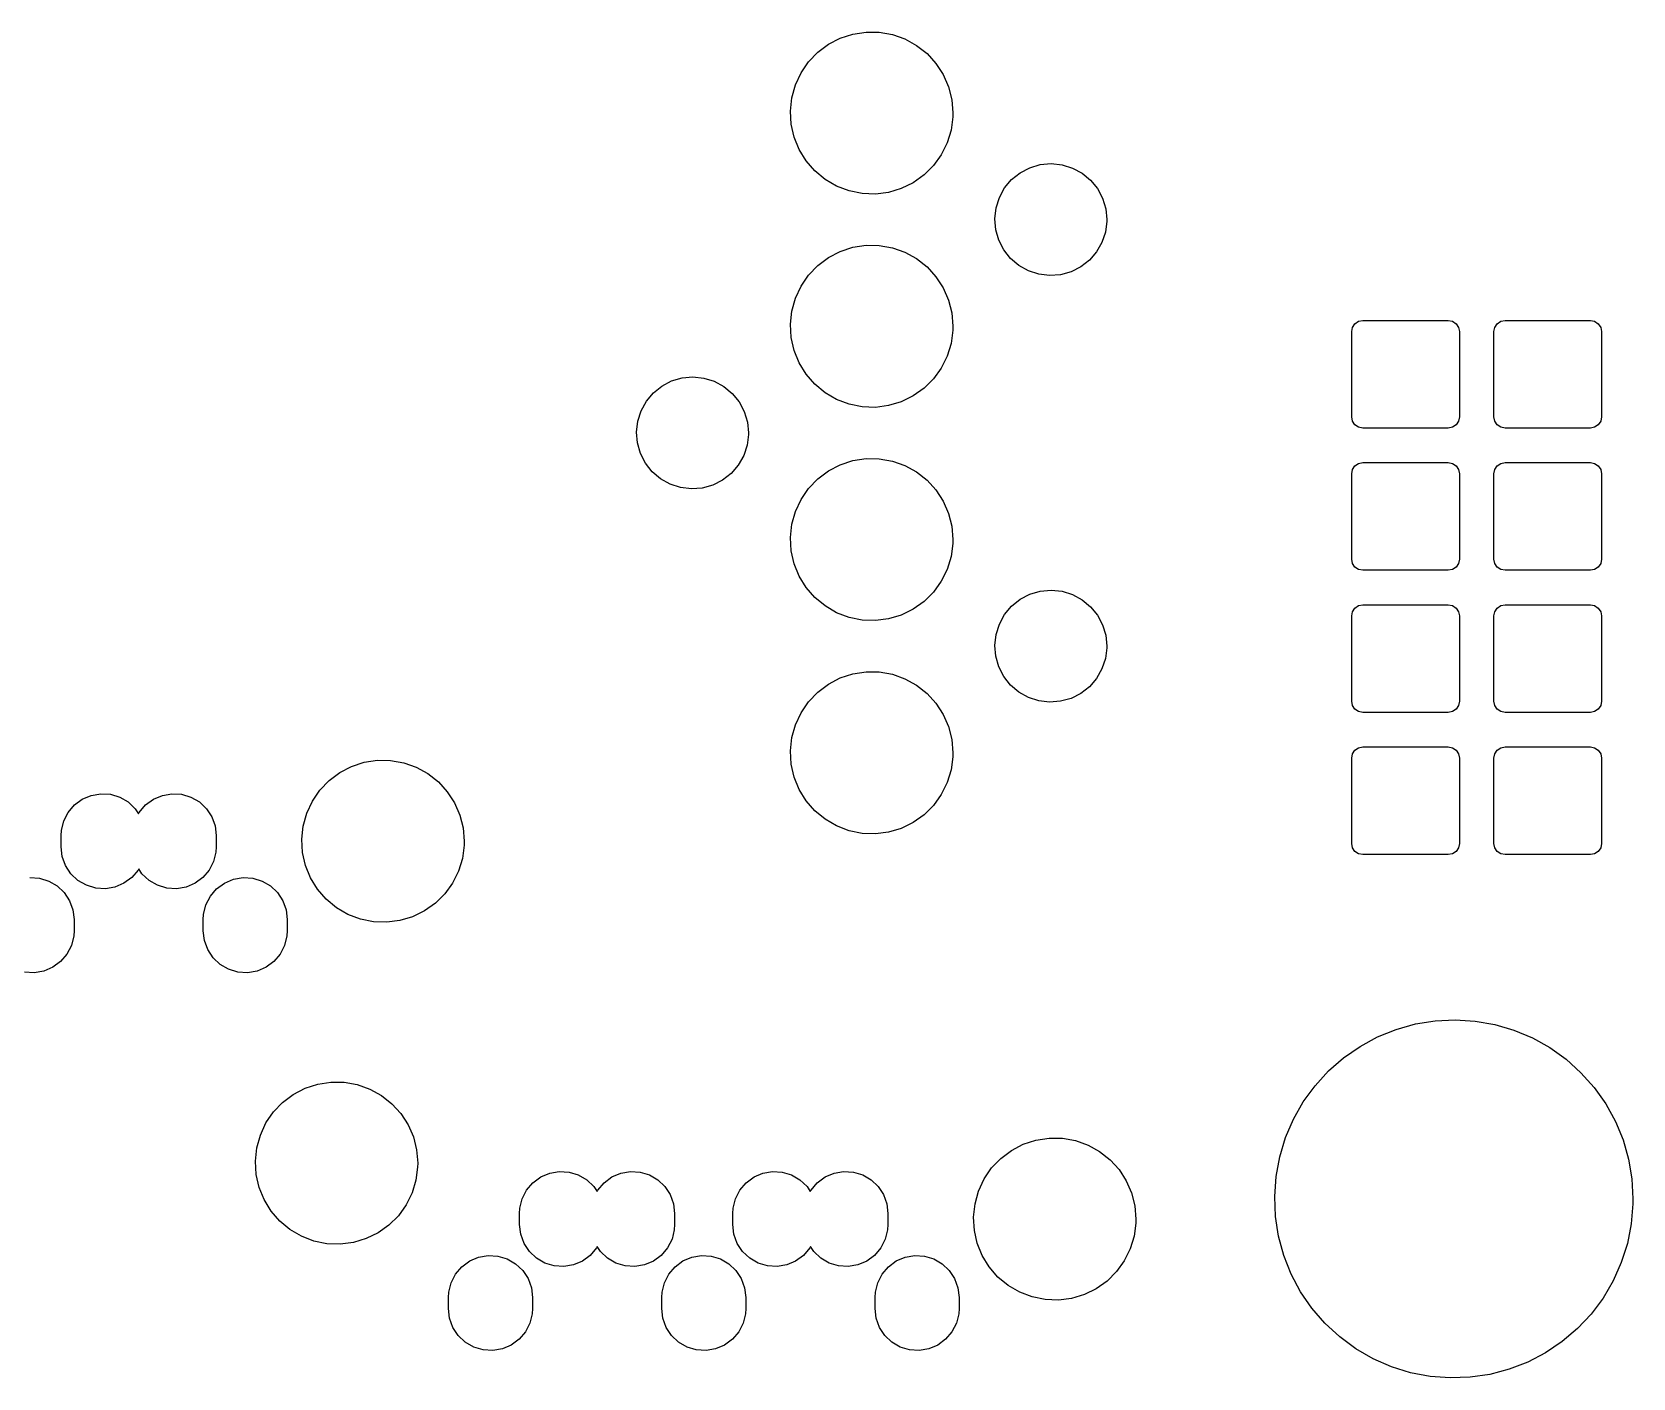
# Model space of a CAD drawing. Extents: x 3.87 to 6.13, y -5.13 to -3.27.
# Drawn here: x 5 to 6.126, y -5.126 to -4.179 of the extents above; entities that cross this region are included whole.
import ezdxf

# ---------------------------------------------------------------- set-up
doc = ezdxf.new("R2010")
doc.units = 0
doc.header["$MEASUREMENT"] = 0
doc.layers.add('BLACK', color=7, linetype='CONTINUOUS')

msp = doc.modelspace()

# ---------------------------------------------------------------- linework, layer by layer
at = {"layer": 'BLACK', "linetype": 'CONTINUOUS'}
for p, q in [((5.55265, -4.19353), (5.56013, -4.18791)), ((5.56013, -4.18791), (5.56843, -4.18359)), ((5.56843, -4.18359), (5.57732, -4.18069)), ((5.57732, -4.18069), (5.58657, -4.17927)), ((5.58657, -4.17927), (5.59592, -4.17939)), ((5.59592, -4.17939), (5.60513, -4.18103)), ((5.60513, -4.18103), (5.61395, -4.18415)), ((5.61395, -4.18415), (5.62214, -4.18867)), ((5.54619, -4.20029), (5.55265, -4.19353)), ((5.62214, -4.18867), (5.62948, -4.19447)), ((5.62948, -4.19447), (5.63578, -4.20139)), ((5.53698, -4.21651), (5.54091, -4.20802)), ((5.54091, -4.20802), (5.54619, -4.20029)), ((5.63578, -4.20139), (5.64086, -4.20924)), ((5.64086, -4.20924), (5.64459, -4.21782)), ((5.53448, -4.22552), (5.53698, -4.21651)), ((5.64459, -4.21782), (5.64687, -4.2269)), ((5.53348, -4.23483), (5.53448, -4.22552)), ((5.64687, -4.2269), (5.64764, -4.23622)), ((5.53402, -4.24417), (5.53348, -4.23483)), ((5.53608, -4.25329), (5.53402, -4.24417)), ((5.64757, -4.23901), (5.64635, -4.24828)), ((5.64764, -4.23622), (5.64757, -4.23901)), ((5.5396, -4.26196), (5.53608, -4.25329)), ((5.64635, -4.24828), (5.64363, -4.25724)), ((5.54448, -4.26994), (5.5396, -4.26196)), ((5.63948, -4.26562), (5.63402, -4.27322)), ((5.64363, -4.25724), (5.63948, -4.26562)), ((5.55061, -4.27701), (5.54448, -4.26994)), ((5.55781, -4.28298), (5.55061, -4.27701)), ((5.63402, -4.27322), (5.6274, -4.27982)), ((5.68899, -4.28309), (5.69498, -4.27828)), ((5.69498, -4.27828), (5.70179, -4.27472)), ((5.70179, -4.27472), (5.70916, -4.27255)), ((5.70916, -4.27255), (5.71681, -4.27185)), ((5.71681, -4.27185), (5.72445, -4.27265)), ((5.72445, -4.27265), (5.73179, -4.27493)), ((5.73179, -4.27493), (5.73855, -4.27858)), ((5.73855, -4.27858), (5.74447, -4.28348)), ((5.56588, -4.2877), (5.55781, -4.28298)), ((5.57462, -4.29104), (5.56588, -4.2877)), ((5.61138, -4.28937), (5.60242, -4.29206)), ((5.61978, -4.28526), (5.61138, -4.28937)), ((5.6274, -4.27982), (5.61978, -4.28526)), ((5.68035, -4.29571), (5.68405, -4.28898)), ((5.68405, -4.28898), (5.68899, -4.28309)), ((5.74447, -4.28348), (5.74933, -4.28943)), ((5.74933, -4.28943), (5.75293, -4.29622)), ((5.58379, -4.29291), (5.57462, -4.29104)), ((5.59314, -4.29325), (5.58379, -4.29291)), ((5.60242, -4.29206), (5.59314, -4.29325)), ((5.67803, -4.30303), (5.68035, -4.29571)), ((5.75293, -4.29622), (5.75516, -4.30357)), ((5.67717, -4.31067), (5.67803, -4.30303)), ((5.67781, -4.31833), (5.67717, -4.31067)), ((5.75589, -4.31232), (5.75493, -4.31994)), ((5.75516, -4.30357), (5.75591, -4.31122)), ((5.75591, -4.31122), (5.75589, -4.31232)), ((5.67993, -4.32571), (5.67781, -4.31833)), ((5.75493, -4.31994), (5.7525, -4.32723)), ((5.56013, -4.33791), (5.56843, -4.33359)), ((5.56843, -4.33359), (5.57732, -4.33069)), ((5.57732, -4.33069), (5.58657, -4.32927)), ((5.58657, -4.32927), (5.59592, -4.32939)), ((5.59592, -4.32939), (5.60513, -4.33103)), ((5.60513, -4.33103), (5.61395, -4.33415)), ((5.61395, -4.33415), (5.62214, -4.33867)), ((5.68344, -4.33255), (5.67993, -4.32571)), ((5.68821, -4.33857), (5.68344, -4.33255)), ((5.74871, -4.33391), (5.74369, -4.33973)), ((5.7525, -4.32723), (5.74871, -4.33391)), ((5.54619, -4.35029), (5.55265, -4.34353)), ((5.55265, -4.34353), (5.56013, -4.33791)), ((5.62214, -4.33867), (5.62948, -4.34447)), ((5.62948, -4.34447), (5.63578, -4.35139)), ((5.69407, -4.34355), (5.68821, -4.33857)), ((5.70077, -4.3473), (5.69407, -4.34355)), ((5.73763, -4.34446), (5.73077, -4.34793)), ((5.74369, -4.33973), (5.73763, -4.34446)), ((5.54091, -4.35802), (5.54619, -4.35029)), ((5.63578, -4.35139), (5.64086, -4.35924)), ((5.70808, -4.34967), (5.70077, -4.3473)), ((5.71571, -4.35058), (5.70808, -4.34967)), ((5.72337, -4.34999), (5.71571, -4.35058)), ((5.73077, -4.34793), (5.72337, -4.34999)), ((5.53448, -4.37552), (5.53698, -4.36651)), ((5.53698, -4.36651), (5.54091, -4.35802)), ((5.64086, -4.35924), (5.64459, -4.36782)), ((5.64459, -4.36782), (5.64687, -4.3769)), ((5.53348, -4.38483), (5.53448, -4.37552)), ((5.64687, -4.3769), (5.64764, -4.38622)), ((5.53402, -4.39417), (5.53348, -4.38483)), ((5.64757, -4.38901), (5.64635, -4.39828)), ((5.64764, -4.38622), (5.64757, -4.38901)), ((5.92813, -4.39), (5.92873, -4.38699)), ((5.92813, -4.45), (5.92813, -4.39)), ((5.92873, -4.38699), (5.93043, -4.38443)), ((5.93043, -4.38443), (5.93299, -4.38273)), ((5.93299, -4.38273), (5.936, -4.38213)), ((5.936, -4.38213), (5.996, -4.38213)), ((5.996, -4.38213), (5.99901, -4.38273)), ((5.99901, -4.38273), (6.00157, -4.38443)), ((6.00157, -4.38443), (6.00327, -4.38699)), ((6.00327, -4.38699), (6.00387, -4.39)), ((6.00387, -4.39), (6.00387, -4.45)), ((6.02813, -4.39), (6.02873, -4.38699)), ((6.02813, -4.45), (6.02813, -4.39)), ((6.02873, -4.38699), (6.03043, -4.38443)), ((6.03043, -4.38443), (6.03299, -4.38273)), ((6.03299, -4.38273), (6.036, -4.38213)), ((6.036, -4.38213), (6.096, -4.38213)), ((6.096, -4.38213), (6.09901, -4.38273)), ((6.09901, -4.38273), (6.10157, -4.38443)), ((6.10157, -4.38443), (6.10327, -4.38699)), ((6.10327, -4.38699), (6.10387, -4.39)), ((6.10387, -4.39), (6.10387, -4.45)), ((5.53608, -4.40329), (5.53402, -4.39417)), ((5.64635, -4.39828), (5.64363, -4.40724)), ((5.5396, -4.41196), (5.53608, -4.40329)), ((5.54448, -4.41994), (5.5396, -4.41196)), ((5.64363, -4.40724), (5.63948, -4.41562)), ((5.44301, -4.42828), (5.44982, -4.42472)), ((5.44982, -4.42472), (5.45719, -4.42255)), ((5.45719, -4.42255), (5.46484, -4.42185)), ((5.46484, -4.42185), (5.47248, -4.42265)), ((5.47248, -4.42265), (5.47982, -4.42493)), ((5.47982, -4.42493), (5.48658, -4.42858)), ((5.55061, -4.42701), (5.54448, -4.41994)), ((5.63402, -4.42322), (5.6274, -4.42982)), ((5.63948, -4.41562), (5.63402, -4.42322)), ((5.43208, -4.43898), (5.43702, -4.43309)), ((5.43702, -4.43309), (5.44301, -4.42828)), ((5.48658, -4.42858), (5.4925, -4.43348)), ((5.4925, -4.43348), (5.49736, -4.43943)), ((5.55781, -4.43298), (5.55061, -4.42701)), ((5.56588, -4.4377), (5.55781, -4.43298)), ((5.61978, -4.43526), (5.61138, -4.43937)), ((5.6274, -4.42982), (5.61978, -4.43526)), ((5.42606, -4.45303), (5.42838, -4.44571)), ((5.42838, -4.44571), (5.43208, -4.43898)), ((5.49736, -4.43943), (5.50097, -4.44622)), ((5.50097, -4.44622), (5.50319, -4.45357)), ((5.57462, -4.44104), (5.56588, -4.4377)), ((5.58379, -4.44291), (5.57462, -4.44104)), ((5.59314, -4.44325), (5.58379, -4.44291)), ((5.60242, -4.44206), (5.59314, -4.44325)), ((5.61138, -4.43937), (5.60242, -4.44206)), ((5.4252, -4.46067), (5.42606, -4.45303)), ((5.50319, -4.45357), (5.50394, -4.46122)), ((5.92873, -4.45301), (5.92813, -4.45)), ((5.93043, -4.45557), (5.92873, -4.45301)), ((5.93299, -4.45727), (5.93043, -4.45557)), ((5.936, -4.45787), (5.93299, -4.45727)), ((5.996, -4.45787), (5.936, -4.45787)), ((5.99901, -4.45727), (5.996, -4.45787)), ((6.00157, -4.45557), (5.99901, -4.45727)), ((6.00327, -4.45301), (6.00157, -4.45557)), ((6.00387, -4.45), (6.00327, -4.45301)), ((6.02873, -4.45301), (6.02813, -4.45)), ((6.03043, -4.45557), (6.02873, -4.45301)), ((6.03299, -4.45727), (6.03043, -4.45557)), ((6.036, -4.45787), (6.03299, -4.45727)), ((6.096, -4.45787), (6.036, -4.45787)), ((6.09901, -4.45727), (6.096, -4.45787)), ((6.10157, -4.45557), (6.09901, -4.45727)), ((6.10327, -4.45301), (6.10157, -4.45557)), ((6.10387, -4.45), (6.10327, -4.45301)), ((5.42584, -4.46833), (5.4252, -4.46067)), ((5.42796, -4.47571), (5.42584, -4.46833)), ((5.50296, -4.46994), (5.50053, -4.47723)), ((5.50392, -4.46232), (5.50296, -4.46994)), ((5.50394, -4.46122), (5.50392, -4.46232)), ((5.43147, -4.48255), (5.42796, -4.47571)), ((5.50053, -4.47723), (5.49674, -4.48391)), ((5.56843, -4.48359), (5.57732, -4.48069)), ((5.57732, -4.48069), (5.58657, -4.47927)), ((5.58657, -4.47927), (5.59592, -4.47939)), ((5.59592, -4.47939), (5.60513, -4.48103)), ((5.60513, -4.48103), (5.61395, -4.48415)), ((5.43625, -4.48857), (5.43147, -4.48255)), ((5.4421, -4.49355), (5.43625, -4.48857)), ((5.49172, -4.48973), (5.48566, -4.49446)), ((5.49674, -4.48391), (5.49172, -4.48973)), ((5.55265, -4.49353), (5.56013, -4.48791)), ((5.56013, -4.48791), (5.56843, -4.48359)), ((5.61395, -4.48415), (5.62214, -4.48867)), ((5.62214, -4.48867), (5.62948, -4.49447)), ((5.92813, -4.49), (5.92873, -4.48699)), ((5.92813, -4.55), (5.92813, -4.49)), ((5.92873, -4.48699), (5.93043, -4.48443)), ((5.93043, -4.48443), (5.93299, -4.48273)), ((5.93299, -4.48273), (5.936, -4.48213)), ((5.936, -4.48213), (5.996, -4.48213)), ((5.996, -4.48213), (5.99901, -4.48273)), ((5.99901, -4.48273), (6.00157, -4.48443)), ((6.00157, -4.48443), (6.00327, -4.48699)), ((6.00327, -4.48699), (6.00387, -4.49)), ((6.00387, -4.49), (6.00387, -4.55)), ((6.02813, -4.49), (6.02873, -4.48699)), ((6.02813, -4.55), (6.02813, -4.49)), ((6.02873, -4.48699), (6.03043, -4.48443)), ((6.03043, -4.48443), (6.03299, -4.48273)), ((6.03299, -4.48273), (6.036, -4.48213)), ((6.036, -4.48213), (6.096, -4.48213)), ((6.096, -4.48213), (6.09901, -4.48273)), ((6.09901, -4.48273), (6.10157, -4.48443)), ((6.10157, -4.48443), (6.10327, -4.48699)), ((6.10327, -4.48699), (6.10387, -4.49)), ((6.10387, -4.49), (6.10387, -4.55)), ((5.44881, -4.4973), (5.4421, -4.49355)), ((5.45611, -4.49967), (5.44881, -4.4973)), ((5.46374, -4.50058), (5.45611, -4.49967)), ((5.4714, -4.49999), (5.46374, -4.50058)), ((5.4788, -4.49793), (5.4714, -4.49999)), ((5.48566, -4.49446), (5.4788, -4.49793)), ((5.54091, -4.50802), (5.54619, -4.50029)), ((5.54619, -4.50029), (5.55265, -4.49353)), ((5.62948, -4.49447), (5.63578, -4.50139)), ((5.63578, -4.50139), (5.64086, -4.50924)), ((5.53698, -4.51651), (5.54091, -4.50802)), ((5.64086, -4.50924), (5.64459, -4.51782)), ((5.53348, -4.53483), (5.53448, -4.52552)), ((5.53448, -4.52552), (5.53698, -4.51651)), ((5.64459, -4.51782), (5.64687, -4.5269)), ((5.53402, -4.54417), (5.53348, -4.53483)), ((5.64687, -4.5269), (5.64764, -4.53622)), ((5.64764, -4.53622), (5.64757, -4.53901)), ((5.53608, -4.55329), (5.53402, -4.54417)), ((5.64635, -4.54828), (5.64363, -4.55724)), ((5.64757, -4.53901), (5.64635, -4.54828)), ((5.5396, -4.56196), (5.53608, -4.55329)), ((5.64363, -4.55724), (5.63948, -4.56562)), ((5.92873, -4.55301), (5.92813, -4.55)), ((5.93043, -4.55557), (5.92873, -4.55301)), ((5.93299, -4.55727), (5.93043, -4.55557)), ((5.936, -4.55787), (5.93299, -4.55727)), ((5.996, -4.55787), (5.936, -4.55787)), ((5.99901, -4.55727), (5.996, -4.55787)), ((6.00157, -4.55557), (5.99901, -4.55727)), ((6.00327, -4.55301), (6.00157, -4.55557)), ((6.00387, -4.55), (6.00327, -4.55301)), ((6.02873, -4.55301), (6.02813, -4.55)), ((6.03043, -4.55557), (6.02873, -4.55301)), ((6.03299, -4.55727), (6.03043, -4.55557)), ((6.036, -4.55787), (6.03299, -4.55727)), ((6.096, -4.55787), (6.036, -4.55787)), ((6.09901, -4.55727), (6.096, -4.55787)), ((6.10157, -4.55557), (6.09901, -4.55727)), ((6.10327, -4.55301), (6.10157, -4.55557)), ((6.10387, -4.55), (6.10327, -4.55301)), ((5.54448, -4.56994), (5.5396, -4.56196)), ((5.55061, -4.57701), (5.54448, -4.56994)), ((5.63948, -4.56562), (5.63402, -4.57322)), ((5.55781, -4.58298), (5.55061, -4.57701)), ((5.6274, -4.57982), (5.61978, -4.58526)), ((5.63402, -4.57322), (5.6274, -4.57982)), ((5.68899, -4.58309), (5.69498, -4.57828)), ((5.69498, -4.57828), (5.70179, -4.57472)), ((5.70179, -4.57472), (5.70916, -4.57255)), ((5.70916, -4.57255), (5.71681, -4.57185)), ((5.71681, -4.57185), (5.72445, -4.57265)), ((5.72445, -4.57265), (5.73179, -4.57493)), ((5.73179, -4.57493), (5.73855, -4.57858)), ((5.73855, -4.57858), (5.74447, -4.58348)), ((5.93043, -4.58443), (5.93299, -4.58273)), ((5.93299, -4.58273), (5.936, -4.58213)), ((5.936, -4.58213), (5.996, -4.58213)), ((5.996, -4.58213), (5.99901, -4.58273)), ((5.99901, -4.58273), (6.00157, -4.58443)), ((6.03043, -4.58443), (6.03299, -4.58273)), ((6.03299, -4.58273), (6.036, -4.58213)), ((6.036, -4.58213), (6.096, -4.58213)), ((6.096, -4.58213), (6.09901, -4.58273)), ((6.09901, -4.58273), (6.10157, -4.58443)), ((5.56588, -4.5877), (5.55781, -4.58298)), ((5.57462, -4.59104), (5.56588, -4.5877)), ((5.58379, -4.59291), (5.57462, -4.59104)), ((5.59314, -4.59325), (5.58379, -4.59291)), ((5.60242, -4.59206), (5.59314, -4.59325)), ((5.61138, -4.58937), (5.60242, -4.59206)), ((5.61978, -4.58526), (5.61138, -4.58937)), ((5.68035, -4.59571), (5.68405, -4.58898)), ((5.68405, -4.58898), (5.68899, -4.58309)), ((5.74447, -4.58348), (5.74933, -4.58943)), ((5.74933, -4.58943), (5.75293, -4.59622)), ((5.92813, -4.59), (5.92873, -4.58699)), ((5.92813, -4.65), (5.92813, -4.59)), ((5.92873, -4.58699), (5.93043, -4.58443)), ((6.00157, -4.58443), (6.00327, -4.58699)), ((6.00327, -4.58699), (6.00387, -4.59)), ((6.00387, -4.59), (6.00387, -4.65)), ((6.02813, -4.59), (6.02873, -4.58699)), ((6.02813, -4.65), (6.02813, -4.59)), ((6.02873, -4.58699), (6.03043, -4.58443)), ((6.10157, -4.58443), (6.10327, -4.58699)), ((6.10327, -4.58699), (6.10387, -4.59)), ((6.10387, -4.59), (6.10387, -4.65)), ((5.67717, -4.61067), (5.67803, -4.60303)), ((5.67803, -4.60303), (5.68035, -4.59571)), ((5.75293, -4.59622), (5.75516, -4.60357)), ((5.75516, -4.60357), (5.75591, -4.61122)), ((5.67781, -4.61833), (5.67717, -4.61067)), ((5.75589, -4.61232), (5.75493, -4.61994)), ((5.75591, -4.61122), (5.75589, -4.61232)), ((5.67993, -4.62571), (5.67781, -4.61833)), ((5.68344, -4.63255), (5.67993, -4.62571)), ((5.7525, -4.62723), (5.74871, -4.63391)), ((5.75493, -4.61994), (5.7525, -4.62723)), ((5.55265, -4.64353), (5.56013, -4.63791)), ((5.56013, -4.63791), (5.56843, -4.63359)), ((5.56843, -4.63359), (5.57732, -4.63069)), ((5.57732, -4.63069), (5.58657, -4.62927)), ((5.58657, -4.62927), (5.59592, -4.62939)), ((5.59592, -4.62939), (5.60513, -4.63103)), ((5.60513, -4.63103), (5.61395, -4.63415)), ((5.61395, -4.63415), (5.62214, -4.63867)), ((5.62214, -4.63867), (5.62948, -4.64447)), ((5.68821, -4.63857), (5.68344, -4.63255)), ((5.69407, -4.64355), (5.68821, -4.63857)), ((5.74871, -4.63391), (5.74369, -4.63973)), ((5.54091, -4.65802), (5.54619, -4.65029)), ((5.54619, -4.65029), (5.55265, -4.64353)), ((5.62948, -4.64447), (5.63578, -4.65139)), ((5.70077, -4.6473), (5.69407, -4.64355)), ((5.70808, -4.64967), (5.70077, -4.6473)), ((5.71571, -4.65058), (5.70808, -4.64967)), ((5.72337, -4.64999), (5.71571, -4.65058)), ((5.73077, -4.64793), (5.72337, -4.64999)), ((5.73763, -4.64446), (5.73077, -4.64793)), ((5.74369, -4.63973), (5.73763, -4.64446)), ((5.92873, -4.65301), (5.92813, -4.65)), ((6.00387, -4.65), (6.00327, -4.65301)), ((6.02873, -4.65301), (6.02813, -4.65)), ((6.10387, -4.65), (6.10327, -4.65301)), ((5.53698, -4.66651), (5.54091, -4.65802)), ((5.63578, -4.65139), (5.64086, -4.65924)), ((5.64086, -4.65924), (5.64459, -4.66782)), ((5.93043, -4.65557), (5.92873, -4.65301)), ((5.93299, -4.65727), (5.93043, -4.65557)), ((5.936, -4.65787), (5.93299, -4.65727)), ((5.996, -4.65787), (5.936, -4.65787)), ((5.99901, -4.65727), (5.996, -4.65787)), ((6.00157, -4.65557), (5.99901, -4.65727)), ((6.00327, -4.65301), (6.00157, -4.65557)), ((6.03043, -4.65557), (6.02873, -4.65301)), ((6.03299, -4.65727), (6.03043, -4.65557)), ((6.036, -4.65787), (6.03299, -4.65727)), ((6.096, -4.65787), (6.036, -4.65787)), ((6.09901, -4.65727), (6.096, -4.65787)), ((6.10157, -4.65557), (6.09901, -4.65727)), ((6.10327, -4.65301), (6.10157, -4.65557)), ((5.53448, -4.67552), (5.53698, -4.66651)), ((5.64459, -4.66782), (5.64687, -4.6769)), ((5.53348, -4.68483), (5.53448, -4.67552)), ((5.64687, -4.6769), (5.64764, -4.68622)), ((5.93043, -4.68443), (5.93299, -4.68273)), ((5.93299, -4.68273), (5.936, -4.68213)), ((5.936, -4.68213), (5.996, -4.68213)), ((5.996, -4.68213), (5.99901, -4.68273)), ((5.99901, -4.68273), (6.00157, -4.68443)), ((6.03043, -4.68443), (6.03299, -4.68273)), ((6.03299, -4.68273), (6.036, -4.68213)), ((6.036, -4.68213), (6.096, -4.68213)), ((6.096, -4.68213), (6.09901, -4.68273)), ((6.09901, -4.68273), (6.10157, -4.68443)), ((5.22473, -4.6958), (5.23362, -4.69289)), ((5.23362, -4.69289), (5.24287, -4.69148)), ((5.24287, -4.69148), (5.25222, -4.69159)), ((5.25222, -4.69159), (5.26143, -4.69323)), ((5.26143, -4.69323), (5.27025, -4.69636)), ((5.53402, -4.69417), (5.53348, -4.68483)), ((5.53608, -4.70329), (5.53402, -4.69417)), ((5.64757, -4.68901), (5.64635, -4.69828)), ((5.64764, -4.68622), (5.64757, -4.68901)), ((5.92813, -4.69), (5.92873, -4.68699)), ((5.92813, -4.75), (5.92813, -4.69)), ((5.92873, -4.68699), (5.93043, -4.68443)), ((6.00157, -4.68443), (6.00327, -4.68699)), ((6.00327, -4.68699), (6.00387, -4.69)), ((6.00387, -4.69), (6.00387, -4.75)), ((6.02813, -4.69), (6.02873, -4.68699)), ((6.02813, -4.75), (6.02813, -4.69)), ((6.02873, -4.68699), (6.03043, -4.68443)), ((6.10157, -4.68443), (6.10327, -4.68699)), ((6.10327, -4.68699), (6.10387, -4.69)), ((6.10387, -4.69), (6.10387, -4.75)), ((5.20249, -4.7125), (5.20895, -4.70574)), ((5.20895, -4.70574), (5.21643, -4.70012)), ((5.21643, -4.70012), (5.22473, -4.6958)), ((5.27025, -4.69636), (5.27844, -4.70088)), ((5.27844, -4.70088), (5.28578, -4.70667)), ((5.5396, -4.71196), (5.53608, -4.70329)), ((5.64635, -4.69828), (5.64363, -4.70724)), ((5.03537, -4.71884), (5.04166, -4.71616)), ((5.04166, -4.71616), (5.0484, -4.715)), ((5.0484, -4.715), (5.05523, -4.71543)), ((5.05523, -4.71543), (5.06177, -4.71741)), ((5.06177, -4.71741), (5.06769, -4.72084)), ((5.08537, -4.71884), (5.09166, -4.71616)), ((5.09166, -4.71616), (5.0984, -4.715)), ((5.0984, -4.715), (5.10523, -4.71543)), ((5.10523, -4.71543), (5.11177, -4.71741)), ((5.11177, -4.71741), (5.11769, -4.72084)), ((5.19721, -4.72023), (5.20249, -4.7125)), ((5.28578, -4.70667), (5.29208, -4.71359)), ((5.29208, -4.71359), (5.29716, -4.72145)), ((5.54448, -4.71994), (5.5396, -4.71196)), ((5.63948, -4.71562), (5.63402, -4.72322)), ((5.64363, -4.70724), (5.63948, -4.71562)), ((5.02232, -4.7342), (5.02543, -4.72811)), ((5.02543, -4.72811), (5.02986, -4.72289)), ((5.02986, -4.72289), (5.03537, -4.71884)), ((5.06769, -4.72084), (5.07265, -4.72555)), ((5.07265, -4.72555), (5.07495, -4.72905)), ((5.07495, -4.72905), (5.07543, -4.72811)), ((5.07543, -4.72811), (5.07986, -4.72289)), ((5.07986, -4.72289), (5.08537, -4.71884)), ((5.11769, -4.72084), (5.12265, -4.72555)), ((5.12265, -4.72555), (5.1264, -4.73127)), ((5.19077, -4.73773), (5.19327, -4.72871)), ((5.19327, -4.72871), (5.19721, -4.72023)), ((5.29716, -4.72145), (5.30089, -4.73003)), ((5.55061, -4.72701), (5.54448, -4.71994)), ((5.55781, -4.73298), (5.55061, -4.72701)), ((5.63402, -4.72322), (5.6274, -4.72982)), ((5.0207, -4.74084), (5.02232, -4.7342)), ((5.1264, -4.73127), (5.12874, -4.7377)), ((5.12874, -4.7377), (5.12953, -4.74449)), ((5.18978, -4.74703), (5.19077, -4.73773)), ((5.30089, -4.73003), (5.30317, -4.7391)), ((5.30317, -4.7391), (5.30394, -4.74843)), ((5.56588, -4.7377), (5.55781, -4.73298)), ((5.57462, -4.74104), (5.56588, -4.7377)), ((5.61138, -4.73937), (5.60242, -4.74206)), ((5.61978, -4.73526), (5.61138, -4.73937)), ((5.6274, -4.72982), (5.61978, -4.73526)), ((5.02047, -4.74449), (5.0207, -4.74084)), ((5.02047, -4.75236), (5.02047, -4.74449)), ((5.12953, -4.74449), (5.12953, -4.75236)), ((5.19032, -4.75637), (5.18978, -4.74703)), ((5.30387, -4.75121), (5.30265, -4.76049)), ((5.30394, -4.74843), (5.30387, -4.75121)), ((5.58379, -4.74291), (5.57462, -4.74104)), ((5.59314, -4.74325), (5.58379, -4.74291)), ((5.60242, -4.74206), (5.59314, -4.74325)), ((5.92873, -4.75301), (5.92813, -4.75)), ((6.00387, -4.75), (6.00327, -4.75301)), ((6.02873, -4.75301), (6.02813, -4.75)), ((6.10387, -4.75), (6.10327, -4.75301)), ((5.02126, -4.75915), (5.02047, -4.75236)), ((5.0236, -4.76558), (5.02126, -4.75915)), ((5.12768, -4.76265), (5.12457, -4.76875)), ((5.1293, -4.75601), (5.12768, -4.76265)), ((5.12953, -4.75236), (5.1293, -4.75601)), ((5.19238, -4.7655), (5.19032, -4.75637)), ((5.30265, -4.76049), (5.29993, -4.76944)), ((5.93043, -4.75557), (5.92873, -4.75301)), ((5.93299, -4.75727), (5.93043, -4.75557)), ((5.936, -4.75787), (5.93299, -4.75727)), ((5.996, -4.75787), (5.936, -4.75787)), ((5.99901, -4.75727), (5.996, -4.75787)), ((6.00157, -4.75557), (5.99901, -4.75727)), ((6.00327, -4.75301), (6.00157, -4.75557)), ((6.03043, -4.75557), (6.02873, -4.75301)), ((6.03299, -4.75727), (6.03043, -4.75557)), ((6.036, -4.75787), (6.03299, -4.75727)), ((6.096, -4.75787), (6.036, -4.75787)), ((6.09901, -4.75727), (6.096, -4.75787)), ((6.10157, -4.75557), (6.09901, -4.75727)), ((6.10327, -4.75301), (6.10157, -4.75557)), ((4.9984, -4.77406), (5.00523, -4.77448)), ((5.02735, -4.7713), (5.0236, -4.76558)), ((5.03231, -4.77601), (5.02735, -4.7713)), ((5.07014, -4.77396), (5.06463, -4.77801)), ((5.07457, -4.76875), (5.07014, -4.77396)), ((5.07505, -4.7678), (5.07457, -4.76875)), ((5.07735, -4.7713), (5.07505, -4.7678)), ((5.08231, -4.77601), (5.07735, -4.7713)), ((5.12014, -4.77396), (5.11463, -4.77801)), ((5.12457, -4.76875), (5.12014, -4.77396)), ((5.14166, -4.77522), (5.1484, -4.77406)), ((5.1484, -4.77406), (5.15523, -4.77448)), ((5.1959, -4.77416), (5.19238, -4.7655)), ((5.29993, -4.76944), (5.29578, -4.77783)), ((5.00523, -4.77448), (5.01177, -4.77646)), ((5.01177, -4.77646), (5.01769, -4.7799)), ((5.01769, -4.7799), (5.02265, -4.7846)), ((5.02265, -4.7846), (5.0264, -4.79032)), ((5.03823, -4.77944), (5.03231, -4.77601)), ((5.04477, -4.78142), (5.03823, -4.77944)), ((5.0516, -4.78185), (5.04477, -4.78142)), ((5.05834, -4.78069), (5.0516, -4.78185)), ((5.06463, -4.77801), (5.05834, -4.78069)), ((5.08823, -4.77944), (5.08231, -4.77601)), ((5.09477, -4.78142), (5.08823, -4.77944)), ((5.1016, -4.78185), (5.09477, -4.78142)), ((5.10834, -4.78069), (5.1016, -4.78185)), ((5.11463, -4.77801), (5.10834, -4.78069)), ((5.12543, -4.78716), (5.12986, -4.78195)), ((5.12986, -4.78195), (5.13537, -4.77789)), ((5.13537, -4.77789), (5.14166, -4.77522)), ((5.15523, -4.77448), (5.16177, -4.77646)), ((5.16177, -4.77646), (5.16769, -4.7799)), ((5.16769, -4.7799), (5.17265, -4.7846)), ((5.17265, -4.7846), (5.1764, -4.79032)), ((5.20078, -4.78214), (5.1959, -4.77416)), ((5.20691, -4.78921), (5.20078, -4.78214)), ((5.29578, -4.77783), (5.29032, -4.78542)), ((5.0264, -4.79032), (5.02874, -4.79675)), ((5.1207, -4.79989), (5.12232, -4.79325)), ((5.12232, -4.79325), (5.12543, -4.78716)), ((5.1764, -4.79032), (5.17874, -4.79675)), ((5.21411, -4.79519), (5.20691, -4.78921)), ((5.22218, -4.79991), (5.21411, -4.79519)), ((5.2837, -4.79203), (5.27608, -4.79746)), ((5.29032, -4.78542), (5.2837, -4.79203)), ((5.02874, -4.79675), (5.02953, -4.80354)), ((5.02953, -4.80354), (5.02953, -4.81142)), ((5.12047, -4.80354), (5.1207, -4.79989)), ((5.12047, -4.81142), (5.12047, -4.80354)), ((5.17874, -4.79675), (5.17953, -4.80354)), ((5.17953, -4.80354), (5.17953, -4.81142)), ((5.23092, -4.80325), (5.22218, -4.79991)), ((5.24009, -4.80511), (5.23092, -4.80325)), ((5.24944, -4.80545), (5.24009, -4.80511)), ((5.25872, -4.80426), (5.24944, -4.80545)), ((5.26768, -4.80158), (5.25872, -4.80426)), ((5.27608, -4.79746), (5.26768, -4.80158)), ((5.0293, -4.81507), (5.02768, -4.82171)), ((5.02953, -4.81142), (5.0293, -4.81507)), ((5.12126, -4.81821), (5.12047, -4.81142)), ((5.1236, -4.82464), (5.12126, -4.81821)), ((5.1793, -4.81507), (5.17768, -4.82171)), ((5.17953, -4.81142), (5.1793, -4.81507)), ((5.02457, -4.8278), (5.02014, -4.83301)), ((5.02768, -4.82171), (5.02457, -4.8278)), ((5.12735, -4.83036), (5.1236, -4.82464)), ((5.13231, -4.83506), (5.12735, -4.83036)), ((5.17457, -4.8278), (5.17014, -4.83301)), ((5.17768, -4.82171), (5.17457, -4.8278)), ((5.0016, -4.8409), (4.99477, -4.84048)), ((5.00834, -4.83974), (5.0016, -4.8409)), ((5.01463, -4.83707), (5.00834, -4.83974)), ((5.02014, -4.83301), (5.01463, -4.83707)), ((5.13823, -4.8385), (5.13231, -4.83506)), ((5.14477, -4.84048), (5.13823, -4.8385)), ((5.1516, -4.8409), (5.14477, -4.84048)), ((5.15834, -4.83974), (5.1516, -4.8409)), ((5.16463, -4.83707), (5.15834, -4.83974)), ((5.17014, -4.83301), (5.16463, -4.83707)), ((5.97295, -4.87695), (5.98683, -4.87471)), ((5.98683, -4.87471), (6.00088, -4.87402)), ((6.00088, -4.87402), (6.01492, -4.8749)), ((6.01492, -4.8749), (6.02877, -4.87734)), ((5.93399, -4.8927), (5.94636, -4.88601)), ((5.94636, -4.88601), (5.9594, -4.88074)), ((5.9594, -4.88074), (5.97295, -4.87695)), ((6.02877, -4.87734), (6.04226, -4.88132)), ((6.04226, -4.88132), (6.05523, -4.88677)), ((5.92244, -4.90072), (5.93399, -4.8927)), ((6.05523, -4.88677), (6.06751, -4.89363)), ((6.06751, -4.89363), (6.07894, -4.90182)), ((5.91185, -4.90999), (5.92244, -4.90072)), ((6.07894, -4.90182), (6.08939, -4.91123)), ((5.19205, -4.92218), (5.20094, -4.91927)), ((5.20094, -4.91927), (5.21019, -4.91786)), ((5.21019, -4.91786), (5.21955, -4.91797)), ((5.21955, -4.91797), (5.22876, -4.91961)), ((5.22876, -4.91961), (5.23757, -4.92273)), ((5.8941, -4.93175), (5.90237, -4.92037)), ((5.90237, -4.92037), (5.91185, -4.90999)), ((6.08939, -4.91123), (6.09873, -4.92175)), ((5.17627, -4.93211), (5.18375, -4.9265)), ((5.18375, -4.9265), (5.19205, -4.92218)), ((5.23757, -4.92273), (5.24576, -4.92725)), ((5.24576, -4.92725), (5.25311, -4.93305)), ((5.88715, -4.94398), (5.8941, -4.93175)), ((6.09873, -4.92175), (6.10684, -4.93324)), ((5.16454, -4.94661), (5.16981, -4.93888)), ((5.16981, -4.93888), (5.17627, -4.93211)), ((5.25311, -4.93305), (5.2594, -4.93997)), ((5.2594, -4.93997), (5.26448, -4.94783)), ((6.10684, -4.93324), (6.11362, -4.94556)), ((5.1606, -4.95509), (5.16454, -4.94661)), ((5.26448, -4.94783), (5.26821, -4.95641)), ((5.88161, -4.95691), (5.88715, -4.94398)), ((6.11362, -4.94556), (6.11898, -4.95857)), ((5.1571, -4.97341), (5.1581, -4.96411)), ((5.1581, -4.96411), (5.1606, -4.95509)), ((5.26821, -4.95641), (5.27049, -4.96548)), ((5.27049, -4.96548), (5.27126, -4.9748)), ((5.68887, -4.96587), (5.69717, -4.96155)), ((5.69717, -4.96155), (5.70606, -4.95864)), ((5.70606, -4.95864), (5.71531, -4.95723)), ((5.71531, -4.95723), (5.72466, -4.95734)), ((5.72466, -4.95734), (5.73387, -4.95898)), ((5.73387, -4.95898), (5.74269, -4.9621)), ((5.74269, -4.9621), (5.75088, -4.96662)), ((5.87755, -4.97038), (5.88161, -4.95691)), ((6.11898, -4.95857), (6.12285, -4.97209)), ((5.15764, -4.98275), (5.1571, -4.97341)), ((5.27126, -4.9748), (5.27119, -4.97759)), ((5.67493, -4.97825), (5.68139, -4.97148)), ((5.68139, -4.97148), (5.68887, -4.96587)), ((5.75088, -4.96662), (5.75822, -4.97242)), ((5.75822, -4.97242), (5.76452, -4.97934)), ((5.87501, -4.98421), (5.87755, -4.97038)), ((6.12285, -4.97209), (6.1252, -4.98596)), ((5.1597, -4.99187), (5.15764, -4.98275)), ((5.26997, -4.98687), (5.26725, -4.99582)), ((5.27119, -4.97759), (5.26997, -4.98687)), ((5.3523, -4.98864), (5.35781, -4.98459)), ((5.35781, -4.98459), (5.3641, -4.98191)), ((5.3641, -4.98191), (5.37084, -4.98075)), ((5.37084, -4.98075), (5.37767, -4.98118)), ((5.37767, -4.98118), (5.38422, -4.98316)), ((5.38422, -4.98316), (5.39013, -4.98659)), ((5.39013, -4.98659), (5.39509, -4.9913)), ((5.4023, -4.98864), (5.40781, -4.98459)), ((5.40781, -4.98459), (5.4141, -4.98191)), ((5.4141, -4.98191), (5.42084, -4.98075)), ((5.42084, -4.98075), (5.42767, -4.98118)), ((5.42767, -4.98118), (5.43422, -4.98316)), ((5.43422, -4.98316), (5.44013, -4.98659)), ((5.44013, -4.98659), (5.44509, -4.9913)), ((5.5023, -4.98864), (5.50781, -4.98459)), ((5.50781, -4.98459), (5.5141, -4.98191)), ((5.5141, -4.98191), (5.52084, -4.98075)), ((5.52084, -4.98075), (5.52767, -4.98118)), ((5.52767, -4.98118), (5.53422, -4.98316)), ((5.53422, -4.98316), (5.54013, -4.98659)), ((5.54013, -4.98659), (5.54509, -4.9913)), ((5.5523, -4.98864), (5.55781, -4.98459)), ((5.55781, -4.98459), (5.5641, -4.98191)), ((5.5641, -4.98191), (5.57084, -4.98075)), ((5.57084, -4.98075), (5.57767, -4.98118)), ((5.57767, -4.98118), (5.58422, -4.98316)), ((5.58422, -4.98316), (5.59013, -4.98659)), ((5.59013, -4.98659), (5.59509, -4.9913)), ((5.66572, -4.99446), (5.66965, -4.98598)), ((5.66965, -4.98598), (5.67493, -4.97825)), ((5.76452, -4.97934), (5.7696, -4.9872)), ((5.7696, -4.9872), (5.77333, -4.99578)), ((5.87403, -4.99824), (5.87501, -4.98421)), ((6.1252, -4.98596), (6.12598, -5)), ((5.16322, -5.00054), (5.1597, -4.99187)), ((5.26725, -4.99582), (5.26311, -5.0042)), ((5.34477, -4.99994), (5.34788, -4.99385)), ((5.34788, -4.99385), (5.3523, -4.98864)), ((5.39509, -4.9913), (5.39739, -4.9948)), ((5.39739, -4.9948), (5.39788, -4.99385)), ((5.39788, -4.99385), (5.4023, -4.98864)), ((5.44509, -4.9913), (5.44884, -4.99702)), ((5.44884, -4.99702), (5.45118, -5.00344)), ((5.49477, -4.99994), (5.49788, -4.99385)), ((5.49788, -4.99385), (5.5023, -4.98864)), ((5.54509, -4.9913), (5.54739, -4.9948)), ((5.54739, -4.9948), (5.54788, -4.99385)), ((5.54788, -4.99385), (5.5523, -4.98864)), ((5.59509, -4.9913), (5.59884, -4.99702)), ((5.59884, -4.99702), (5.60118, -5.00344)), ((5.66322, -5.00348), (5.66572, -4.99446)), ((5.77333, -4.99578), (5.77561, -5.00485)), ((5.87462, -5.01229), (5.87403, -4.99824)), ((5.16811, -5.00852), (5.16322, -5.00054)), ((5.17423, -5.01559), (5.16811, -5.00852)), ((5.26311, -5.0042), (5.25765, -5.0118)), ((5.34291, -5.01024), (5.34314, -5.00659)), ((5.34291, -5.01811), (5.34291, -5.01024)), ((5.34314, -5.00659), (5.34477, -4.99994)), ((5.45118, -5.00344), (5.45197, -5.01024)), ((5.45197, -5.01024), (5.45197, -5.01811)), ((5.49291, -5.01024), (5.49314, -5.00659)), ((5.49291, -5.01811), (5.49291, -5.01024)), ((5.49314, -5.00659), (5.49477, -4.99994)), ((5.60118, -5.00344), (5.60197, -5.01024)), ((5.60197, -5.01024), (5.60197, -5.01811)), ((5.66222, -5.01278), (5.66322, -5.00348)), ((5.77561, -5.00485), (5.77638, -5.01417)), ((6.12594, -5.00352), (6.12476, -5.01753)), ((6.12598, -5), (6.12594, -5.00352)), ((5.18143, -5.02157), (5.17423, -5.01559)), ((5.18951, -5.02629), (5.18143, -5.02157)), ((5.25102, -5.01841), (5.2434, -5.02384)), ((5.25765, -5.0118), (5.25102, -5.01841)), ((5.34371, -5.0249), (5.34291, -5.01811)), ((5.45174, -5.02176), (5.45012, -5.0284)), ((5.45197, -5.01811), (5.45174, -5.02176)), ((5.49371, -5.0249), (5.49291, -5.01811)), ((5.60174, -5.02176), (5.60012, -5.0284)), ((5.60197, -5.01811), (5.60174, -5.02176)), ((5.66276, -5.02212), (5.66222, -5.01278)), ((5.77631, -5.01696), (5.77509, -5.02624)), ((5.77638, -5.01417), (5.77631, -5.01696)), ((5.87677, -5.02619), (5.87462, -5.01229)), ((6.12476, -5.01753), (6.12203, -5.03133)), ((5.19825, -5.02962), (5.18951, -5.02629)), ((5.20741, -5.03149), (5.19825, -5.02962)), ((5.21676, -5.03183), (5.20741, -5.03149)), ((5.22604, -5.03064), (5.21676, -5.03183)), ((5.235, -5.02795), (5.22604, -5.03064)), ((5.2434, -5.02384), (5.235, -5.02795)), ((5.34604, -5.03133), (5.34371, -5.0249)), ((5.34979, -5.03705), (5.34604, -5.03133)), ((5.45012, -5.0284), (5.44701, -5.03449)), ((5.49604, -5.03133), (5.49371, -5.0249)), ((5.49979, -5.03705), (5.49604, -5.03133)), ((5.60012, -5.0284), (5.59701, -5.03449)), ((5.66482, -5.03124), (5.66276, -5.02212)), ((5.66834, -5.03991), (5.66482, -5.03124)), ((5.77509, -5.02624), (5.77237, -5.03519)), ((5.88046, -5.03977), (5.87677, -5.02619)), ((6.12203, -5.03133), (6.11777, -5.04474)), ((5.3023, -5.0477), (5.30781, -5.04364)), ((5.30781, -5.04364), (5.3141, -5.04097)), ((5.3141, -5.04097), (5.32084, -5.03981)), ((5.32084, -5.03981), (5.32767, -5.04023)), ((5.32767, -5.04023), (5.33422, -5.04221)), ((5.33422, -5.04221), (5.34013, -5.04565)), ((5.35475, -5.04175), (5.34979, -5.03705)), ((5.36067, -5.04519), (5.35475, -5.04175)), ((5.38707, -5.04376), (5.38078, -5.04644)), ((5.39258, -5.03971), (5.38707, -5.04376)), ((5.39701, -5.03449), (5.39258, -5.03971)), ((5.39749, -5.03355), (5.39701, -5.03449)), ((5.39979, -5.03705), (5.39749, -5.03355)), ((5.40475, -5.04175), (5.39979, -5.03705)), ((5.41067, -5.04519), (5.40475, -5.04175)), ((5.43707, -5.04376), (5.43078, -5.04644)), ((5.44258, -5.03971), (5.43707, -5.04376)), ((5.44701, -5.03449), (5.44258, -5.03971)), ((5.4523, -5.0477), (5.45781, -5.04364)), ((5.45781, -5.04364), (5.4641, -5.04097)), ((5.4641, -5.04097), (5.47084, -5.03981)), ((5.47084, -5.03981), (5.47767, -5.04023)), ((5.47767, -5.04023), (5.48422, -5.04221)), ((5.48422, -5.04221), (5.49013, -5.04565)), ((5.50475, -5.04175), (5.49979, -5.03705)), ((5.51067, -5.04519), (5.50475, -5.04175)), ((5.53707, -5.04376), (5.53078, -5.04644)), ((5.54258, -5.03971), (5.53707, -5.04376)), ((5.54701, -5.03449), (5.54258, -5.03971)), ((5.54749, -5.03355), (5.54701, -5.03449)), ((5.54979, -5.03705), (5.54749, -5.03355)), ((5.55475, -5.04175), (5.54979, -5.03705)), ((5.56067, -5.04519), (5.55475, -5.04175)), ((5.58707, -5.04376), (5.58078, -5.04644)), ((5.59258, -5.03971), (5.58707, -5.04376)), ((5.59701, -5.03449), (5.59258, -5.03971)), ((5.6023, -5.0477), (5.60781, -5.04364)), ((5.60781, -5.04364), (5.6141, -5.04097)), ((5.6141, -5.04097), (5.62084, -5.03981)), ((5.62084, -5.03981), (5.62767, -5.04023)), ((5.62767, -5.04023), (5.63422, -5.04221)), ((5.63422, -5.04221), (5.64013, -5.04565)), ((5.67322, -5.04789), (5.66834, -5.03991)), ((5.76822, -5.04357), (5.76276, -5.05117)), ((5.77237, -5.03519), (5.76822, -5.04357)), ((5.88563, -5.05284), (5.88046, -5.03977)), ((5.29477, -5.059), (5.29788, -5.05291)), ((5.29788, -5.05291), (5.3023, -5.0477)), ((5.34013, -5.04565), (5.34509, -5.05035)), ((5.34509, -5.05035), (5.34884, -5.05607)), ((5.36721, -5.04717), (5.36067, -5.04519)), ((5.37404, -5.04759), (5.36721, -5.04717)), ((5.38078, -5.04644), (5.37404, -5.04759)), ((5.41721, -5.04717), (5.41067, -5.04519)), ((5.42404, -5.04759), (5.41721, -5.04717)), ((5.43078, -5.04644), (5.42404, -5.04759)), ((5.44477, -5.059), (5.44788, -5.05291)), ((5.44788, -5.05291), (5.4523, -5.0477)), ((5.49013, -5.04565), (5.49509, -5.05035)), ((5.49509, -5.05035), (5.49884, -5.05607)), ((5.51721, -5.04717), (5.51067, -5.04519)), ((5.52404, -5.04759), (5.51721, -5.04717)), ((5.53078, -5.04644), (5.52404, -5.04759)), ((5.56721, -5.04717), (5.56067, -5.04519)), ((5.57404, -5.04759), (5.56721, -5.04717)), ((5.58078, -5.04644), (5.57404, -5.04759)), ((5.59477, -5.059), (5.59788, -5.05291)), ((5.59788, -5.05291), (5.6023, -5.0477)), ((5.64013, -5.04565), (5.64509, -5.05035)), ((5.64509, -5.05035), (5.64884, -5.05607)), ((5.67935, -5.05496), (5.67322, -5.04789)), ((5.68655, -5.06094), (5.67935, -5.05496)), ((5.76276, -5.05117), (5.75614, -5.05778)), ((5.89224, -5.06526), (5.88563, -5.05284)), ((6.11777, -5.04474), (6.11205, -5.05759)), ((5.29291, -5.06929), (5.29314, -5.06564)), ((5.29314, -5.06564), (5.29477, -5.059)), ((5.34884, -5.05607), (5.35118, -5.0625)), ((5.35118, -5.0625), (5.35197, -5.06929)), ((5.44291, -5.06929), (5.44314, -5.06564)), ((5.44314, -5.06564), (5.44477, -5.059)), ((5.49884, -5.05607), (5.50118, -5.0625)), ((5.50118, -5.0625), (5.50197, -5.06929)), ((5.59291, -5.06929), (5.59314, -5.06564)), ((5.59314, -5.06564), (5.59477, -5.059)), ((5.64884, -5.05607), (5.65118, -5.0625)), ((5.65118, -5.0625), (5.65197, -5.06929)), ((5.69463, -5.06566), (5.68655, -5.06094)), ((5.70336, -5.06899), (5.69463, -5.06566)), ((5.74852, -5.06321), (5.74012, -5.06732)), ((5.75614, -5.05778), (5.74852, -5.06321)), ((5.90018, -5.07687), (5.89224, -5.06526)), ((6.11205, -5.05759), (6.10493, -5.06972)), ((5.29291, -5.07717), (5.29291, -5.06929)), ((5.29371, -5.08396), (5.29291, -5.07717)), ((5.35197, -5.07717), (5.35174, -5.08082)), ((5.35197, -5.06929), (5.35197, -5.07717)), ((5.44291, -5.07717), (5.44291, -5.06929)), ((5.44371, -5.08396), (5.44291, -5.07717)), ((5.50197, -5.07717), (5.50174, -5.08082)), ((5.50197, -5.06929), (5.50197, -5.07717)), ((5.59291, -5.07717), (5.59291, -5.06929)), ((5.59371, -5.08396), (5.59291, -5.07717)), ((5.65197, -5.07717), (5.65174, -5.08082)), ((5.65197, -5.06929), (5.65197, -5.07717)), ((5.71253, -5.07086), (5.70336, -5.06899)), ((5.72188, -5.0712), (5.71253, -5.07086)), ((5.73116, -5.07001), (5.72188, -5.0712)), ((5.74012, -5.06732), (5.73116, -5.07001)), ((5.90937, -5.08752), (5.90018, -5.07687)), ((6.10493, -5.06972), (6.09651, -5.08098)), ((5.29604, -5.09039), (5.29371, -5.08396)), ((5.35012, -5.08746), (5.34701, -5.09355)), ((5.35174, -5.08082), (5.35012, -5.08746)), ((5.44604, -5.09039), (5.44371, -5.08396)), ((5.50012, -5.08746), (5.49701, -5.09355)), ((5.50174, -5.08082), (5.50012, -5.08746)), ((5.59604, -5.09039), (5.59371, -5.08396)), ((5.65012, -5.08746), (5.64701, -5.09355)), ((5.65174, -5.08082), (5.65012, -5.08746)), ((5.91969, -5.09707), (5.90937, -5.08752)), ((6.09651, -5.08098), (6.08688, -5.09123)), ((5.29979, -5.09611), (5.29604, -5.09039)), ((5.30475, -5.10081), (5.29979, -5.09611)), ((5.34258, -5.09876), (5.33707, -5.10281)), ((5.34701, -5.09355), (5.34258, -5.09876)), ((5.44979, -5.09611), (5.44604, -5.09039)), ((5.45475, -5.10081), (5.44979, -5.09611)), ((5.49258, -5.09876), (5.48707, -5.10281)), ((5.49701, -5.09355), (5.49258, -5.09876)), ((5.59979, -5.09611), (5.59604, -5.09039)), ((5.60475, -5.10081), (5.59979, -5.09611)), ((5.64258, -5.09876), (5.63707, -5.10281)), ((5.64701, -5.09355), (5.64258, -5.09876)), ((5.93102, -5.10542), (5.91969, -5.09707)), ((6.07617, -5.10035), (6.06451, -5.10822)), ((6.08688, -5.09123), (6.07617, -5.10035)), ((5.31067, -5.10424), (5.30475, -5.10081)), ((5.31721, -5.10623), (5.31067, -5.10424)), ((5.32404, -5.10665), (5.31721, -5.10623)), ((5.33078, -5.10549), (5.32404, -5.10665)), ((5.33707, -5.10281), (5.33078, -5.10549)), ((5.46067, -5.10424), (5.45475, -5.10081)), ((5.46721, -5.10623), (5.46067, -5.10424)), ((5.47404, -5.10665), (5.46721, -5.10623)), ((5.48078, -5.10549), (5.47404, -5.10665)), ((5.48707, -5.10281), (5.48078, -5.10549)), ((5.61067, -5.10424), (5.60475, -5.10081)), ((5.61721, -5.10623), (5.61067, -5.10424)), ((5.62404, -5.10665), (5.61721, -5.10623)), ((5.63078, -5.10549), (5.62404, -5.10665)), ((5.63707, -5.10281), (5.63078, -5.10549)), ((5.9432, -5.11245), (5.93102, -5.10542)), ((6.06451, -5.10822), (6.05204, -5.11473)), ((5.95609, -5.11808), (5.9432, -5.11245)), ((5.96952, -5.12224), (5.95609, -5.11808)), ((5.98334, -5.12488), (5.96952, -5.12224)), ((6.03893, -5.11982), (6.02533, -5.12341)), ((6.05204, -5.11473), (6.03893, -5.11982)), ((5.99736, -5.12596), (5.98334, -5.12488)), ((6.01142, -5.12547), (5.99736, -5.12596)), ((6.02533, -5.12341), (6.01142, -5.12547))]:
    msp.add_line(p, q, dxfattribs=at)

doc.saveas('drawing.dxf')
